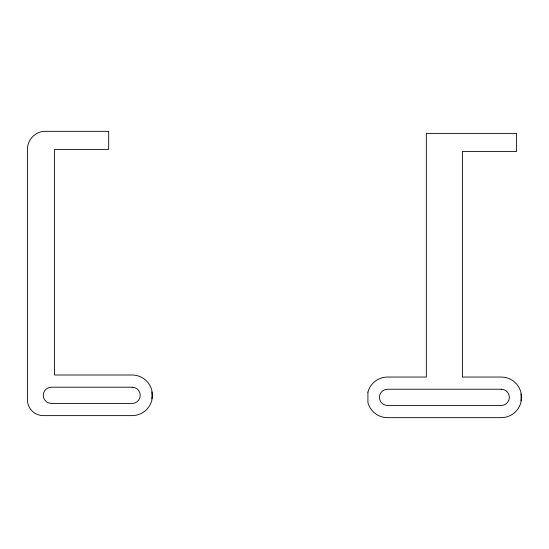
<?xml version="1.0" encoding="UTF-8"?>
<svg xmlns="http://www.w3.org/2000/svg" width="549" height="549" viewBox="0 0 549 549"><rect width="100%" height="100%" fill="white"/><g stroke="black" fill="none" stroke-linecap="round" stroke-linejoin="round"><path stroke-width="0.82" d="M521.097 393.921L521.097 400.777M151.991 391.89L151.991 398.746M152.444 395.314L151.75 400.571A20.306 20.306 0 0 1 132.137 415.62L43.268 415.62A15.818 15.818 0 0 1 27.45 399.809L27.45 149.39A18.206 18.206 0 0 1 43.268 131.341L108.675 131.341L108.675 149.39L54.523 149.39L54.523 375.008L132.137 375.008A20.306 20.306 0 0 1 151.75 390.058L152.444 395.314M367.919 392.096L367.919 402.609A20.306 20.306 0 0 0 387.532 417.659L501.244 417.659A20.306 20.306 0 0 0 520.857 402.609L521.55 397.352L520.857 392.096A20.306 20.306 0 0 0 501.244 377.046L462.436 377.046L462.436 151.428L516.588 151.428L516.588 133.38L426.34 133.38L426.34 377.046L387.532 377.046A20.306 20.306 0 0 0 367.919 392.096M132.137 387.196L51.386 387.196A8.125 8.125 0 0 0 43.268 395.314A8.125 8.125 0 0 0 51.386 403.44L132.137 403.44A8.125 8.125 0 0 0 140.256 395.314A8.125 8.125 0 0 0 132.137 387.196M501.244 389.227L387.532 389.227A8.125 8.125 0 0 0 379.414 397.352A8.125 8.125 0 0 0 387.532 405.471L501.244 405.471A8.125 8.125 0 0 0 509.369 397.352A8.125 8.125 0 0 0 501.244 389.227"/></g></svg>
